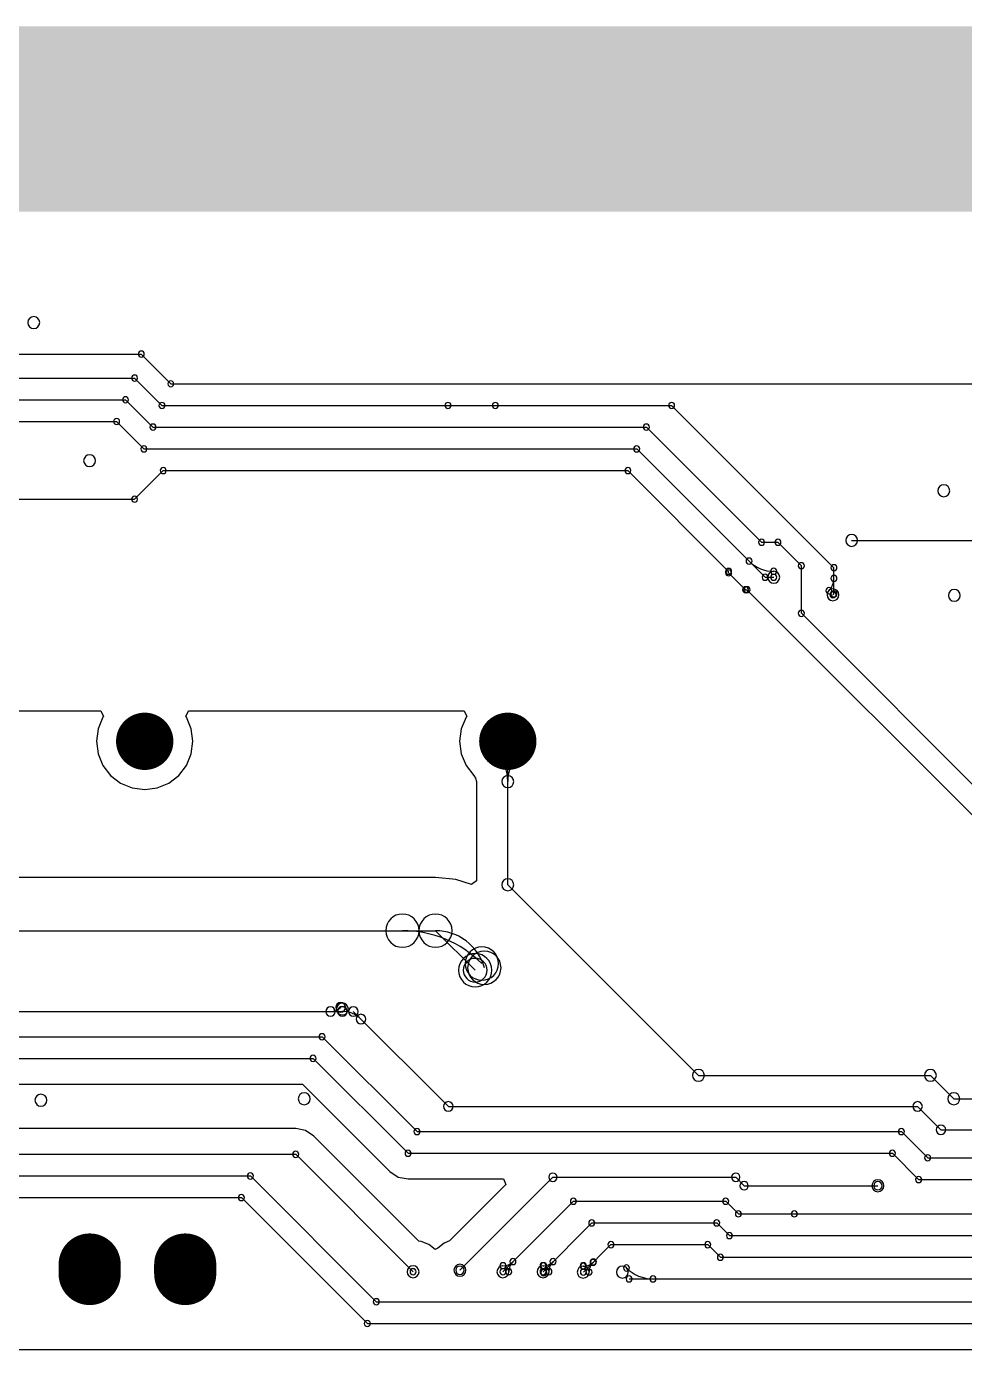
# Model space of a CAD drawing. Header units: inches. Extents: x 32166 to 66782, y 2386 to 7162.
# Drawn here: x 33559.1 to 33647.5, y 3490.6 to 3615.2 of the extents above; entities that cross this region are included whole.
import ezdxf

# ---------------------------------------------------------------- set-up
doc = ezdxf.new("R2010")
doc.units = ezdxf.units.IN
doc.header["$LTSCALE"] = 0.64311
doc.header["$MEASUREMENT"] = 0
for name, color, linetype in [('KEEPOUTLAYER', 6, 'CONTINUOUS'), ('MIDLAYER1', 16, 'CONTINUOUS'), ('MULTILAYER', 9, 'CONTINUOUS')]:
    doc.layers.add(name, color=color, linetype=linetype)

msp = doc.modelspace()

# ---------------------------------------------------------------- linework, layer by layer
at = {"layer": 'KEEPOUTLAYER'}
msp.add_line((32666.61, 3490.6), (34174.11, 3490.6), dxfattribs=at)
at = {"layer": 'MIDLAYER1'}
for p, q in [((33545.06, 3584.38), (33569.94, 3584.38)), ((33569.94, 3584.38), (33572.73, 3581.58)), ((33538.8, 3582.12), (33569.31, 3582.12)), ((33569.31, 3582.12), (33571.89, 3579.54)), ((33572.73, 3581.58), (33680.64, 3581.58)), ((33532.28, 3580.08), (33568.46, 3580.08)), ((33568.46, 3580.08), (33571.04, 3577.5)), ((33571.89, 3579.54), (33598.83, 3579.54)), ((33598.83, 3579.54), (33603.29, 3579.54)), ((33598.83, 3579.54), (33619.9, 3579.54)), ((33619.9, 3579.54), (33635.19, 3564.25)), ((33547.04, 3578.03), (33567.62, 3578.03)), ((33567.62, 3578.03), (33570.19, 3575.45)), ((33571.04, 3577.5), (33617.52, 3577.5)), ((33617.52, 3577.5), (33628.37, 3566.65)), ((33570.19, 3575.45), (33616.62, 3575.45)), ((33616.62, 3575.45), (33628.71, 3563.36)), ((33569.31, 3570.71), (33572.01, 3573.41)), ((33572.01, 3573.41), (33615.78, 3573.41)), ((33615.78, 3573.41), (33625.27, 3563.91)), ((33514.99, 3570.71), (33569.31, 3570.71)), ((33628.37, 3566.65), (33629.91, 3566.65)), ((33629.91, 3566.65), (33632.12, 3564.44)), ((33636.86, 3566.83), (33660.53, 3566.83)), ((33625.27, 3563.77), (33625.27, 3563.91)), ((33625.27, 3563.77), (33626.86, 3562.18)), ((33632.12, 3559.96), (33632.12, 3564.44)), ((33635.19, 3561.79), (33635.19, 3564.25)), ((33628.71, 3563.36), (33629.52, 3563.36)), ((33626.86, 3562.18), (33627, 3562.18)), ((33627, 3562.18), (33654.64, 3534.54)), ((33635.1, 3561.7), (33635.19, 3561.79)), ((33632.12, 3559.96), (33655.49, 3536.58)), ((33550.88, 3550.76), (33566.15, 3550.76)), ((33566.34, 3550.17), (33565.89, 3549.08)), ((33566.15, 3550.76), (33566.4, 3550.25)), ((33566.4, 3550.25), (33566.34, 3550.17)), ((33574.14, 3550.25), (33574.4, 3550.76)), ((33574.2, 3550.17), (33574.14, 3550.25)), ((33574.66, 3549.08), (33574.2, 3550.17)), ((33574.4, 3550.76), (33600.35, 3550.76)), ((33600.54, 3550.17), (33600.09, 3549.08)), ((33600.35, 3550.76), (33600.6, 3550.25)), ((33600.6, 3550.25), (33600.54, 3550.17)), ((33565.89, 3549.08), (33565.73, 3547.9)), ((33574.81, 3547.9), (33574.66, 3549.08)), ((33600.09, 3549.08), (33599.93, 3547.9)), ((33565.73, 3547.9), (33565.89, 3546.73)), ((33574.66, 3546.73), (33574.81, 3547.9)), ((33599.93, 3547.9), (33600.09, 3546.73)), ((33604.47, 3547.9), (33605.34, 3547.9)), ((33604.47, 3534.38), (33604.47, 3547.9)), ((33565.89, 3546.73), (33566.34, 3545.63)), ((33574.2, 3545.63), (33574.66, 3546.73)), ((33600.09, 3546.73), (33600.54, 3545.63)), ((33566.34, 3545.63), (33567.06, 3544.69)), ((33573.48, 3544.69), (33574.2, 3545.63)), ((33600.54, 3545.63), (33601.26, 3544.69)), ((33567.06, 3544.69), (33568, 3543.97)), ((33568, 3543.97), (33569.1, 3543.52)), ((33571.45, 3543.52), (33572.54, 3543.97)), ((33572.54, 3543.97), (33573.48, 3544.69)), ((33601.26, 3544.69), (33601.26, 3544.69)), ((33601.26, 3544.69), (33601.44, 3544.42)), ((33601.44, 3544.42), (33601.51, 3544.1)), ((33601.51, 3544.1), (33601.52, 3544.1)), ((33601.52, 3544.1), (33601.52, 3534.76)), ((33569.1, 3543.52), (33570.27, 3543.36)), ((33570.27, 3543.36), (33571.45, 3543.52)), ((33594.55, 3535.06), (33522.65, 3535.06)), ((33594.62, 3535.06), (33594.55, 3535.06)), ((33594.55, 3535.06), (33594.55, 3535.06)), ((33597.66, 3535.06), (33594.62, 3535.06)), ((33597.67, 3535.06), (33597.66, 3535.06)), ((33597.66, 3535.06), (33597.66, 3535.06)), ((33599.57, 3534.87), (33597.67, 3535.06)), ((33597.67, 3535.06), (33597.67, 3535.06)), ((33601.06, 3534.42), (33599.57, 3534.87)), ((33601.52, 3534.76), (33601.06, 3534.42)), ((33604.47, 3534.38), (33622.43, 3516.43)), ((33520.58, 3530.06), (33597.66, 3530.06)), ((33597.66, 3530.06), (33601.4, 3526.33)), ((33533.4, 3522.44), (33588.89, 3522.44)), ((33589.92, 3522.44), (33598.87, 3513.5)), ((33528.63, 3520.07), (33586.98, 3520.07)), ((33586.98, 3520.07), (33595.92, 3511.13)), ((33531.45, 3518.03), (33586.13, 3518.03)), ((33586.13, 3518.03), (33595.08, 3509.09)), ((33622.43, 3516.43), (33644.28, 3516.43)), ((33644.28, 3516.43), (33646.48, 3514.22)), ((33534.04, 3515.61), (33585.13, 3515.61)), ((33585.13, 3515.61), (33593.37, 3507.38)), ((33646.48, 3514.22), (33699.41, 3514.22)), ((33598.87, 3513.5), (33643.07, 3513.5)), ((33643.07, 3513.5), (33645.27, 3511.3)), ((33584.49, 3511.41), (33532.57, 3511.41)), ((33585.41, 3511.23), (33584.49, 3511.41)), ((33586.2, 3510.7), (33585.41, 3511.23)), ((33596.09, 3500.81), (33586.2, 3510.7)), ((33595.92, 3511.13), (33641.55, 3511.13)), ((33641.55, 3511.13), (33644.02, 3508.66)), ((33645.27, 3511.3), (33762.38, 3511.3)), ((33532.57, 3508.99), (33584.49, 3508.99)), ((33584.49, 3508.99), (33595.55, 3497.93)), ((33595.08, 3509.09), (33640.7, 3509.09)), ((33640.7, 3509.09), (33643.17, 3506.61)), ((33644.02, 3508.66), (33727.03, 3508.66)), ((33533.41, 3506.95), (33580.23, 3506.95)), ((33580.23, 3506.95), (33592.08, 3495.1)), ((33593.37, 3507.38), (33594.15, 3506.85)), ((33594.15, 3506.85), (33595.08, 3506.67)), ((33595.08, 3506.67), (33604.08, 3506.67)), ((33599.96, 3498.07), (33608.72, 3506.83)), ((33604.08, 3506.67), (33604.3, 3506.14)), ((33608.72, 3506.83), (33625.94, 3506.83)), ((33625.94, 3506.83), (33626.73, 3506.03)), ((33643.17, 3506.61), (33726.19, 3506.61)), ((33604.3, 3506.14), (33598.99, 3500.83)), ((33626.73, 3506.03), (33639.33, 3506.03)), ((33534.26, 3504.91), (33579.38, 3504.91)), ((33579.38, 3504.91), (33591.24, 3493.05)), ((33604.01, 3497.93), (33610.65, 3504.57)), ((33610.65, 3504.57), (33625, 3504.57)), ((33625, 3504.57), (33626.19, 3503.38)), ((33626.19, 3503.38), (33631.46, 3503.38)), ((33631.46, 3503.38), (33669.44, 3503.38)), ((33607.79, 3497.93), (33612.38, 3502.53)), ((33612.38, 3502.53), (33624.15, 3502.53)), ((33624.15, 3502.53), (33625.35, 3501.33)), ((33596.31, 3500.78), (33596.09, 3500.81)), ((33597.02, 3500.49), (33596.31, 3500.78)), ((33597.63, 3500.02), (33597.02, 3500.49)), ((33598.48, 3500.62), (33597.87, 3500.15)), ((33598.99, 3500.83), (33598.48, 3500.62)), ((33611.59, 3497.89), (33614.18, 3500.48)), ((33614.18, 3500.48), (33623.31, 3500.48)), ((33623.31, 3500.48), (33624.5, 3499.29)), ((33625.35, 3501.33), (33675.56, 3501.33)), ((33597.87, 3500.15), (33597.63, 3500.02)), ((33597.87, 3500.15), (33597.87, 3500.15)), ((33597.87, 3500.15), (33597.87, 3500.15)), ((33624.5, 3499.29), (33680.56, 3499.29)), ((33604.01, 3498.49), (33604.01, 3498.49)), ((33607.79, 3498.49), (33607.85, 3498.49)), ((33607.85, 3497.84), (33607.86, 3497.86)), ((33611.57, 3498.49), (33611.59, 3498.49)), ((33615.9, 3497.25), (33686.05, 3497.25)), ((33592.08, 3495.1), (33716.16, 3495.1)), ((33591.24, 3493.05), (33718.51, 3493.05))]:
    msp.add_line(p, q, dxfattribs=at)
for points, const_width in [([(33571.62, 3547.9, 1), (33568.92, 3547.9, 1)], 2.7), ([(33605.82, 3547.9, 1), (33603.12, 3547.9, 1)], 2.7), ([(33566.55, 3498.61, 1), (33563.62, 3498.61, 1)], 2.92), ([(33575.55, 3498.61, 1), (33572.62, 3498.61, 1)], 2.92), ([(33566.55, 3497.71, 1), (33563.62, 3497.71, 1)], 2.92), ([(33575.55, 3497.71, 1), (33572.62, 3497.71, 1)], 2.92)]:
    msp.add_lwpolyline(points, format="xyb", close=True, dxfattribs=dict(at, const_width=const_width))
at = {"layer": 'MIDLAYER1', "const_width": 5.85}
for points in [[(33565.08, 3498.61), (33565.08, 3497.71)], [(33574.08, 3498.61), (33574.08, 3497.71)]]:
    msp.add_lwpolyline(points, dxfattribs=at)
at = {"layer": 'MIDLAYER1'}
for centre, radius, start, end in [((33559.82, 3587.35), 0.562, 0, 180), ((33559.82, 3587.35), 0.562, 180, 0), ((33569.94, 3584.38), 0.286, 0, 180), ((33569.94, 3584.38), 0.286, 0, 180), ((33569.94, 3584.38), 0.286, 180, 0), ((33569.94, 3584.38), 0.286, 180, 0), ((33569.31, 3582.12), 0.286, 0, 180), ((33569.31, 3582.12), 0.286, 0, 180), ((33569.31, 3582.12), 0.286, 180, 0), ((33569.31, 3582.12), 0.286, 180, 0), ((33572.73, 3581.58), 0.286, 0, 180), ((33572.73, 3581.58), 0.286, 0, 180), ((33572.73, 3581.58), 0.286, 180, 0), ((33572.73, 3581.58), 0.286, 180, 0), ((33568.46, 3580.08), 0.286, 0, 180), ((33568.46, 3580.08), 0.286, 0, 180), ((33568.46, 3580.08), 0.286, 180, 0), ((33568.46, 3580.08), 0.286, 180, 0), ((33571.89, 3579.54), 0.286, 0, 180), ((33571.89, 3579.54), 0.286, 0, 180), ((33571.89, 3579.54), 0.286, 180, 0), ((33571.89, 3579.54), 0.286, 180, 0), ((33598.83, 3579.54), 0.286, 0, 180), ((33598.83, 3579.54), 0.286, 0, 180), ((33598.83, 3579.54), 0.286, 0, 180), ((33598.83, 3579.54), 0.286, 180, 0), ((33598.83, 3579.54), 0.286, 180, 0), ((33598.83, 3579.54), 0.286, 180, 0), ((33603.29, 3579.54), 0.286, 0, 180), ((33603.29, 3579.54), 0.286, 180, 0), ((33619.9, 3579.54), 0.286, 0, 180), ((33619.9, 3579.54), 0.286, 0, 180), ((33619.9, 3579.54), 0.286, 180, 0), ((33619.9, 3579.54), 0.286, 180, 0), ((33567.62, 3578.03), 0.286, 0, 180), ((33567.62, 3578.03), 0.286, 0, 180), ((33567.62, 3578.03), 0.286, 180, 0), ((33567.62, 3578.03), 0.286, 180, 0), ((33571.04, 3577.5), 0.286, 0, 180), ((33571.04, 3577.5), 0.286, 0, 180), ((33571.04, 3577.5), 0.286, 180, 0), ((33571.04, 3577.5), 0.286, 180, 0), ((33617.52, 3577.5), 0.286, 0, 180), ((33617.52, 3577.5), 0.286, 0, 180), ((33617.52, 3577.5), 0.286, 180, 0), ((33617.52, 3577.5), 0.286, 180, 0), ((33570.19, 3575.45), 0.286, 0, 180), ((33570.19, 3575.45), 0.286, 0, 180), ((33570.19, 3575.45), 0.286, 180, 0), ((33570.19, 3575.45), 0.286, 180, 0), ((33616.62, 3575.45), 0.286, 0, 180), ((33616.62, 3575.45), 0.286, 0, 180), ((33616.62, 3575.45), 0.286, 180, 0), ((33616.62, 3575.45), 0.286, 180, 0), ((33565.08, 3574.34), 0.562, 0, 180), ((33565.08, 3574.34), 0.562, 180, 0), ((33572.01, 3573.41), 0.286, 0, 180), ((33572.01, 3573.41), 0.286, 0, 180), ((33572.01, 3573.41), 0.286, 180, 0), ((33572.01, 3573.41), 0.286, 180, 0), ((33615.78, 3573.41), 0.286, 0, 180), ((33615.78, 3573.41), 0.286, 0, 180), ((33615.78, 3573.41), 0.286, 180, 0), ((33615.78, 3573.41), 0.286, 180, 0), ((33645.54, 3571.51), 0.562, 0, 180), ((33645.54, 3571.51), 0.562, 180, 0), ((33569.31, 3570.71), 0.286, 0, 180), ((33569.31, 3570.71), 0.286, 0, 180), ((33569.31, 3570.71), 0.286, 180, 0), ((33569.31, 3570.71), 0.286, 180, 0), ((33628.37, 3566.65), 0.286, 0, 180), ((33628.37, 3566.65), 0.286, 0, 180), ((33628.37, 3566.65), 0.286, 180, 0), ((33628.37, 3566.65), 0.286, 180, 0), ((33629.91, 3566.65), 0.286, 0, 180), ((33629.91, 3566.65), 0.286, 0, 180), ((33629.91, 3566.65), 0.286, 180, 0), ((33629.91, 3566.65), 0.286, 180, 0), ((33636.86, 3566.83), 0.562, 0, 180), ((33636.86, 3566.83), 0.562, 0, 180), ((33636.86, 3566.83), 0.562, 180, 0), ((33636.86, 3566.83), 0.562, 180, 0), ((33627.2, 3564.88), 0.286, 0, 180), ((33627.2, 3564.88), 0.286, 0, 180), ((33625.27, 3563.91), 0.286, 0, 180), ((33625.27, 3563.91), 0.286, 0, 180), ((33625.27, 3563.77), 0.286, 0, 180), ((33625.27, 3563.77), 0.286, 0, 180), ((33625.27, 3563.91), 0.286, 180, 0), ((33625.27, 3563.91), 0.286, 180, 0), ((33625.27, 3563.77), 0.286, 180, 0), ((33625.27, 3563.77), 0.286, 180, 0), ((33627.2, 3564.88), 0.286, 180, 0), ((33627.2, 3564.88), 0.286, 180, 0), ((33629.52, 3567.2), 3.29, 225, 270), ((33629.52, 3567.2), 3.29, 225, 270), ((33629.52, 3563.36), 0.562, 0, 180), ((33629.52, 3563.92), 0.286, 0, 180), ((33629.52, 3563.92), 0.286, 0, 180), ((33629.52, 3563.92), 0.286, 180, 0), ((33629.52, 3563.92), 0.286, 180, 0), ((33632.12, 3564.44), 0.286, 0, 180), ((33632.12, 3564.44), 0.286, 0, 180), ((33632.12, 3564.44), 0.286, 180, 0), ((33632.12, 3564.44), 0.286, 180, 0), ((33635.19, 3564.25), 0.286, 0, 180), ((33635.19, 3564.25), 0.286, 0, 180), ((33635.19, 3564.25), 0.286, 180, 0), ((33635.19, 3564.25), 0.286, 180, 0), ((33628.71, 3563.36), 0.286, 0, 180), ((33628.71, 3563.36), 0.286, 0, 180), ((33628.71, 3563.36), 0.286, 180, 0), ((33628.71, 3563.36), 0.286, 180, 0), ((33629.52, 3563.36), 0.562, 180, 0), ((33629.52, 3563.36), 0.286, 0, 180), ((33629.52, 3563.36), 0.286, 180, 0), ((33633.55, 3563.25), 1.64, 314.9998, 359.9998), ((33633.55, 3563.25), 1.64, 314.9998, 359.9998), ((33635.19, 3563.25), 0.286, 0, 180), ((33635.19, 3563.25), 0.286, 0, 180), ((33635.19, 3563.25), 0.286, 180, 0), ((33635.19, 3563.25), 0.286, 180, 0), ((33626.86, 3562.18), 0.286, 0, 180), ((33626.86, 3562.18), 0.286, 0, 180), ((33626.86, 3562.18), 0.286, 180, 0), ((33626.86, 3562.18), 0.286, 180, 0), ((33627, 3562.18), 0.286, 0, 180), ((33627, 3562.18), 0.286, 0, 180), ((33627, 3562.18), 0.286, 180, 0), ((33627, 3562.18), 0.286, 180, 0), ((33634.71, 3562.09), 0.286, 0, 180), ((33634.71, 3562.09), 0.286, 0, 180), ((33634.71, 3562.09), 0.286, 180, 0), ((33634.71, 3562.09), 0.286, 180, 0), ((33635.1, 3561.7), 0.562, 0, 180), ((33635.1, 3561.7), 0.562, 180, 0), ((33635.1, 3561.7), 0.286, 0, 180), ((33635.1, 3561.7), 0.286, 180, 0), ((33635.19, 3561.79), 0.286, 0, 180), ((33635.19, 3561.79), 0.286, 0, 180), ((33635.19, 3561.79), 0.286, 180, 0), ((33635.19, 3561.79), 0.286, 180, 0), ((33646.53, 3561.65), 0.562, 0, 180), ((33646.53, 3561.65), 0.562, 180, 0), ((33632.12, 3559.96), 0.286, 0, 180), ((33632.12, 3559.96), 0.286, 0, 180), ((33632.12, 3559.96), 0.286, 180, 0), ((33632.12, 3559.96), 0.286, 180, 0), ((33604.47, 3547.9), 0.562, 0, 180), ((33604.47, 3547.9), 0.562, 0, 180), ((33604.47, 3547.9), 0.562, 180, 0), ((33604.47, 3547.9), 0.562, 180, 0), ((33605.34, 3547.9), 0.562, 0, 180), ((33605.34, 3547.9), 0.562, 180, 0), ((33603.36, 3546.79), 0.562, 0, 180), ((33603.36, 3546.79), 0.562, 0, 180), ((33603.36, 3546.79), 0.562, 0, 180), ((33603.36, 3546.79), 0.562, 180, 0), ((33603.36, 3546.79), 0.562, 180, 0), ((33603.36, 3546.79), 0.562, 180, 0), ((33600.67, 3544.1), 3.8, 0, 45), ((33600.67, 3544.1), 3.8, 0, 45), ((33600.67, 3544.1), 3.8, 0, 45), ((33608.27, 3544.1), 3.8, 135, 180), ((33608.27, 3544.1), 3.8, 135, 180), ((33608.27, 3544.1), 3.8, 135, 180), ((33605.59, 3546.79), 0.562, 0, 180), ((33605.59, 3546.79), 0.562, 0, 180), ((33605.59, 3546.79), 0.562, 0, 180), ((33605.59, 3546.79), 0.562, 180, 0), ((33605.59, 3546.79), 0.562, 180, 0), ((33605.59, 3546.79), 0.562, 180, 0), ((33604.47, 3544.1), 0.562, 0, 180), ((33604.47, 3544.1), 0.562, 0, 180), ((33604.47, 3544.1), 0.562, 0, 180), ((33604.47, 3544.1), 0.562, 0, 180), ((33604.47, 3544.1), 0.562, 0, 180), ((33604.47, 3544.1), 0.562, 0, 180), ((33604.47, 3544.1), 0.562, 180, 0), ((33604.47, 3544.1), 0.562, 180, 0), ((33604.47, 3544.1), 0.562, 180, 0), ((33604.47, 3544.1), 0.562, 180, 0), ((33604.47, 3544.1), 0.562, 180, 0), ((33604.47, 3544.1), 0.562, 180, 0), ((33604.47, 3534.38), 0.562, 0, 180), ((33604.47, 3534.38), 0.562, 0, 180), ((33604.47, 3534.38), 0.562, 180, 0), ((33604.47, 3534.38), 0.562, 180, 0), ((33594.55, 3530.06), 1.57, 0, 180), ((33594.55, 3530.06), 1.57, 0, 180), ((33594.55, 3530.06), 1.57, 0, 180), ((33597.66, 3530.06), 1.57, 0, 180), ((33597.66, 3530.06), 1.57, 0, 180), ((33597.66, 3530.06), 1.57, 0, 180), ((33597.66, 3530.06), 1.57, 0, 180), ((33597.66, 3530.06), 1.57, 0, 180), ((33594.55, 3530.06), 1.57, 180, 0), ((33594.55, 3530.06), 1.57, 180, 0), ((33594.55, 3530.06), 1.57, 180, 0), ((33594.55, 3519.48), 10.58, 45, 90), ((33594.55, 3519.48), 10.58, 45, 90), ((33594.55, 3519.48), 10.58, 45, 90), ((33597.66, 3530.06), 1.57, 180, 0), ((33597.66, 3530.06), 1.57, 180, 0), ((33597.66, 3530.06), 1.57, 180, 0), ((33597.66, 3530.06), 1.57, 180, 0), ((33597.66, 3530.06), 1.57, 180, 0), ((33597.66, 3525.28), 4.78, 15.599, 90), ((33597.66, 3525.28), 4.78, 15.599, 90), ((33597.66, 3525.28), 4.78, 15.599, 90), ((33601.4, 3526.33), 1.57, 0, 180), ((33602.03, 3526.96), 1.57, 0, 180), ((33602.03, 3526.96), 1.57, 0, 180), ((33602.03, 3526.96), 1.57, 0, 180), ((33602.26, 3526.57), 1.57, 0, 180), ((33602.26, 3526.57), 1.57, 0, 180), ((33602.26, 3526.57), 1.57, 0, 180), ((33601.4, 3526.33), 1.12, 0, 180), ((33602.03, 3526.96), 1.57, 180, 0), ((33602.03, 3526.96), 1.57, 180, 0), ((33602.03, 3526.96), 1.57, 180, 0), ((33602.26, 3526.57), 1.57, 180, 0), ((33602.26, 3526.57), 1.57, 180, 0), ((33602.26, 3526.57), 1.57, 180, 0), ((33601.4, 3526.33), 1.57, 180, 0), ((33601.4, 3526.33), 1.12, 180, 0), ((33587.77, 3522.44), 0.45, 0, 180), ((33587.77, 3522.44), 0.45, 0, 180), ((33587.77, 3522.44), 0.45, 0, 180), ((33587.77, 3523.8), 1.36, 269.9998, 314.9998), ((33587.77, 3523.8), 1.36, 269.9998, 314.9998), ((33587.77, 3523.8), 1.36, 269.9998, 314.9998), ((33588.73, 3522.84), 0.45, 0, 180), ((33588.73, 3522.84), 0.45, 0, 180), ((33588.73, 3522.84), 0.45, 0, 180), ((33588.73, 3522.84), 0.45, 180, 0), ((33588.73, 3522.84), 0.45, 180, 0), ((33588.73, 3522.84), 0.45, 180, 0), ((33588.89, 3522.68), 0.562, 0, 180), ((33588.89, 3522.68), 0.562, 180, 0), ((33588.89, 3522.46), 0.45, 0, 180), ((33588.89, 3522.46), 0.45, 0, 180), ((33588.89, 3522.46), 0.45, 0, 180), ((33588.89, 3522.44), 0.45, 0, 180), ((33589.92, 3522.44), 0.45, 0, 180), ((33587.77, 3522.44), 0.45, 180, 0), ((33587.77, 3522.44), 0.45, 180, 0), ((33587.77, 3522.44), 0.45, 180, 0), ((33588.89, 3522.46), 0.45, 180, 0), ((33588.89, 3522.46), 0.45, 180, 0), ((33588.89, 3522.46), 0.45, 180, 0), ((33588.89, 3522.44), 0.45, 180, 0), ((33588.89, 3519.98), 2.47, 45, 90), ((33588.89, 3519.98), 2.47, 45, 90), ((33588.89, 3519.98), 2.47, 45, 90), ((33589.92, 3522.44), 0.45, 180, 0), ((33590.64, 3521.73), 0.45, 0, 180), ((33590.64, 3521.73), 0.45, 0, 180), ((33590.64, 3521.73), 0.45, 0, 180), ((33590.64, 3521.73), 0.45, 180, 0), ((33590.64, 3521.73), 0.45, 180, 0), ((33590.64, 3521.73), 0.45, 180, 0), ((33586.98, 3520.07), 0.286, 0, 180), ((33586.98, 3520.07), 0.286, 0, 180), ((33586.98, 3520.07), 0.286, 180, 0), ((33586.98, 3520.07), 0.286, 180, 0), ((33586.13, 3518.03), 0.286, 0, 180), ((33586.13, 3518.03), 0.286, 0, 180), ((33586.13, 3518.03), 0.286, 180, 0), ((33586.13, 3518.03), 0.286, 180, 0), ((33622.43, 3516.43), 0.562, 0, 180), ((33622.43, 3516.43), 0.562, 0, 180), ((33622.43, 3516.43), 0.562, 180, 0), ((33622.43, 3516.43), 0.562, 180, 0), ((33644.28, 3516.43), 0.562, 0, 180), ((33644.28, 3516.43), 0.562, 0, 180), ((33644.28, 3516.43), 0.562, 180, 0), ((33644.28, 3516.43), 0.562, 180, 0), ((33560.49, 3514.09), 0.562, 0, 180), ((33560.49, 3514.09), 0.562, 180, 0), ((33585.29, 3514.22), 0.562, 0, 180), ((33585.29, 3514.22), 0.562, 180, 0), ((33598.87, 3513.5), 0.45, 0, 180), ((33598.87, 3513.5), 0.45, 0, 180), ((33643.07, 3513.5), 0.45, 0, 180), ((33643.07, 3513.5), 0.45, 0, 180), ((33646.48, 3514.22), 0.562, 0, 180), ((33646.48, 3514.22), 0.562, 0, 180), ((33646.48, 3514.22), 0.562, 180, 0), ((33646.48, 3514.22), 0.562, 180, 0), ((33598.87, 3513.5), 0.45, 180, 0), ((33598.87, 3513.5), 0.45, 180, 0), ((33643.07, 3513.5), 0.45, 180, 0), ((33643.07, 3513.5), 0.45, 180, 0), ((33595.92, 3511.13), 0.286, 0, 180), ((33595.92, 3511.13), 0.286, 0, 180), ((33641.55, 3511.13), 0.286, 0, 180), ((33641.55, 3511.13), 0.286, 0, 180), ((33645.27, 3511.3), 0.45, 0, 180), ((33645.27, 3511.3), 0.45, 0, 180), ((33595.92, 3511.13), 0.286, 180, 0), ((33595.92, 3511.13), 0.286, 180, 0), ((33641.55, 3511.13), 0.286, 180, 0), ((33641.55, 3511.13), 0.286, 180, 0), ((33645.27, 3511.3), 0.45, 180, 0), ((33645.27, 3511.3), 0.45, 180, 0), ((33584.49, 3508.99), 0.286, 0, 180), ((33584.49, 3508.99), 0.286, 0, 180), ((33584.49, 3508.99), 0.286, 180, 0), ((33584.49, 3508.99), 0.286, 180, 0), ((33595.08, 3509.09), 0.286, 0, 180), ((33595.08, 3509.09), 0.286, 0, 180), ((33595.08, 3509.09), 0.286, 180, 0), ((33595.08, 3509.09), 0.286, 180, 0), ((33640.7, 3509.09), 0.286, 0, 180), ((33640.7, 3509.09), 0.286, 0, 180), ((33640.7, 3509.09), 0.286, 180, 0), ((33640.7, 3509.09), 0.286, 180, 0), ((33644.02, 3508.66), 0.286, 0, 180), ((33644.02, 3508.66), 0.286, 0, 180), ((33644.02, 3508.66), 0.286, 180, 0), ((33644.02, 3508.66), 0.286, 180, 0), ((33580.23, 3506.95), 0.286, 0, 180), ((33580.23, 3506.95), 0.286, 0, 180), ((33580.23, 3506.95), 0.286, 180, 0), ((33580.23, 3506.95), 0.286, 180, 0), ((33608.72, 3506.83), 0.394, 0, 180), ((33608.72, 3506.83), 0.394, 0, 180), ((33608.72, 3506.83), 0.394, 180, 0), ((33608.72, 3506.83), 0.394, 180, 0), ((33625.94, 3506.83), 0.394, 0, 180), ((33625.94, 3506.83), 0.394, 0, 180), ((33625.94, 3506.83), 0.394, 180, 0), ((33625.94, 3506.83), 0.394, 180, 0), ((33626.73, 3506.03), 0.394, 0, 180), ((33626.73, 3506.03), 0.394, 0, 180), ((33639.33, 3506.03), 0.562, 0, 180), ((33639.33, 3506.03), 0.394, 0, 180), ((33643.17, 3506.61), 0.286, 0, 180), ((33643.17, 3506.61), 0.286, 0, 180), ((33643.17, 3506.61), 0.286, 180, 0), ((33643.17, 3506.61), 0.286, 180, 0), ((33579.38, 3504.91), 0.286, 0, 180), ((33579.38, 3504.91), 0.286, 0, 180), ((33626.73, 3506.03), 0.394, 180, 0), ((33626.73, 3506.03), 0.394, 180, 0), ((33639.33, 3506.03), 0.562, 180, 0), ((33639.33, 3506.03), 0.394, 180, 0), ((33579.38, 3504.91), 0.286, 180, 0), ((33579.38, 3504.91), 0.286, 180, 0), ((33610.65, 3504.57), 0.286, 0, 180), ((33610.65, 3504.57), 0.286, 0, 180), ((33610.65, 3504.57), 0.286, 180, 0), ((33610.65, 3504.57), 0.286, 180, 0), ((33625, 3504.57), 0.286, 0, 180), ((33625, 3504.57), 0.286, 0, 180), ((33625, 3504.57), 0.286, 180, 0), ((33625, 3504.57), 0.286, 180, 0), ((33612.38, 3502.53), 0.286, 0, 180), ((33612.38, 3502.53), 0.286, 0, 180), ((33624.15, 3502.53), 0.286, 0, 180), ((33624.15, 3502.53), 0.286, 0, 180), ((33626.19, 3503.38), 0.286, 0, 180), ((33626.19, 3503.38), 0.286, 0, 180), ((33626.19, 3503.38), 0.286, 180, 0), ((33626.19, 3503.38), 0.286, 180, 0), ((33631.46, 3503.38), 0.286, 0, 180), ((33631.46, 3503.38), 0.286, 0, 180), ((33631.46, 3503.38), 0.286, 180, 0), ((33631.46, 3503.38), 0.286, 180, 0), ((33612.38, 3502.53), 0.286, 180, 0), ((33612.38, 3502.53), 0.286, 180, 0), ((33624.15, 3502.53), 0.286, 180, 0), ((33624.15, 3502.53), 0.286, 180, 0), ((33625.35, 3501.33), 0.286, 0, 180), ((33625.35, 3501.33), 0.286, 0, 180), ((33614.18, 3500.48), 0.286, 0, 180), ((33614.18, 3500.48), 0.286, 0, 180), ((33614.18, 3500.48), 0.286, 180, 0), ((33614.18, 3500.48), 0.286, 180, 0), ((33623.31, 3500.48), 0.286, 0, 180), ((33623.31, 3500.48), 0.286, 0, 180), ((33623.31, 3500.48), 0.286, 180, 0), ((33623.31, 3500.48), 0.286, 180, 0), ((33625.35, 3501.33), 0.286, 180, 0), ((33625.35, 3501.33), 0.286, 180, 0), ((33604.95, 3498.88), 0.286, 0, 180), ((33604.95, 3498.88), 0.286, 0, 180), ((33604.95, 3498.88), 0.286, 0, 180), ((33604.95, 3498.88), 0.286, 0, 180), ((33604.95, 3498.88), 0.286, 0, 180), ((33604.95, 3498.88), 0.286, 0, 180), ((33608.73, 3498.88), 0.286, 0, 180), ((33608.73, 3498.88), 0.286, 0, 180), ((33608.73, 3498.88), 0.286, 0, 180), ((33608.73, 3498.88), 0.286, 0, 180), ((33608.73, 3498.88), 0.286, 0, 180), ((33608.73, 3498.88), 0.286, 0, 180), ((33612.5, 3498.8), 0.286, 0, 180), ((33612.5, 3498.8), 0.286, 0, 180), ((33612.5, 3498.8), 0.286, 0, 180), ((33612.54, 3498.85), 0.286, 0, 180), ((33612.54, 3498.85), 0.286, 0, 180), ((33612.54, 3498.85), 0.286, 0, 180), ((33624.5, 3499.29), 0.286, 0, 180), ((33624.5, 3499.29), 0.286, 0, 180), ((33624.5, 3499.29), 0.286, 180, 0), ((33624.5, 3499.29), 0.286, 180, 0), ((33595.55, 3497.93), 0.562, 0, 180), ((33595.55, 3497.93), 0.562, 180, 0), ((33595.55, 3497.93), 0.286, 0, 180), ((33595.55, 3497.93), 0.286, 180, 0), ((33599.96, 3498.07), 0.562, 0, 180), ((33599.96, 3498.07), 0.562, 180, 0), ((33599.96, 3498.07), 0.394, 0, 180), ((33599.96, 3498.07), 0.394, 180, 0), ((33604.01, 3497.93), 0.562, 0, 180), ((33604.01, 3497.93), 0.562, 180, 0), ((33604.01, 3498.49), 0.286, 0, 180), ((33604.01, 3498.49), 0.286, 0, 180), ((33604.01, 3498.49), 0.286, 0, 180), ((33604.01, 3498.49), 0.286, 0, 180), ((33604.01, 3498.49), 0.286, 0, 180), ((33604.01, 3498.49), 0.286, 180, 0), ((33604.01, 3498.49), 0.286, 180, 0), ((33604.01, 3498.49), 0.286, 180, 0), ((33604.01, 3498.49), 0.286, 180, 0), ((33604.01, 3498.49), 0.286, 180, 0), ((33604.01, 3497.93), 0.286, 0, 180), ((33604.01, 3497.93), 0.286, 180, 0), ((33604.01, 3499.82), 1.34, 270.0004, 315.0004), ((33604.01, 3499.82), 1.34, 270.0004, 315.0004), ((33604.01, 3499.82), 1.34, 270.0004, 315.0004), ((33604.56, 3497.93), 0.286, 0, 180), ((33604.56, 3497.93), 0.286, 0, 180), ((33604.56, 3497.93), 0.286, 0, 180), ((33604.56, 3497.93), 0.286, 180, 0), ((33604.56, 3497.93), 0.286, 180, 0), ((33604.56, 3497.93), 0.286, 180, 0), ((33605.89, 3497.93), 1.33, 134.9999, 179.9999), ((33605.89, 3497.93), 1.33, 134.9999, 179.9999), ((33605.89, 3497.93), 1.33, 134.9999, 179.9999), ((33604.95, 3498.88), 0.286, 180, 0), ((33604.95, 3498.88), 0.286, 180, 0), ((33604.95, 3498.88), 0.286, 180, 0), ((33604.95, 3498.88), 0.286, 180, 0), ((33604.95, 3498.88), 0.286, 180, 0), ((33604.95, 3498.88), 0.286, 180, 0), ((33607.79, 3497.93), 0.562, 0, 180), ((33607.79, 3497.93), 0.562, 180, 0), ((33607.79, 3498.49), 0.286, 0, 180), ((33607.79, 3498.49), 0.286, 0, 180), ((33607.79, 3498.49), 0.286, 0, 180), ((33607.79, 3498.49), 0.286, 0, 180), ((33607.79, 3498.49), 0.286, 180, 0), ((33607.79, 3498.49), 0.286, 180, 0), ((33607.79, 3498.49), 0.286, 180, 0), ((33607.79, 3498.49), 0.286, 180, 0), ((33607.79, 3497.93), 0.286, 0, 180), ((33607.79, 3497.93), 0.286, 180, 0), ((33607.85, 3498.49), 0.286, 0, 180), ((33607.85, 3498.49), 0.286, 180, 0), ((33607.85, 3497.84), 0.286, 0, 180), ((33607.85, 3497.84), 0.286, 180, 0), ((33607.86, 3497.86), 0.286, 0, 180), ((33607.86, 3497.86), 0.286, 180, 0), ((33607.79, 3499.82), 1.34, 270.0004, 315.0004), ((33607.79, 3499.82), 1.34, 270.0004, 315.0004), ((33607.79, 3499.82), 1.34, 270.0004, 315.0004), ((33608.34, 3497.93), 0.286, 0, 180), ((33608.34, 3497.93), 0.286, 0, 180), ((33608.34, 3497.93), 0.286, 0, 180), ((33608.34, 3497.93), 0.286, 180, 0), ((33608.34, 3497.93), 0.286, 180, 0), ((33608.34, 3497.93), 0.286, 180, 0), ((33609.68, 3497.93), 1.34, 134.9996, 179.9996), ((33609.68, 3497.93), 1.34, 134.9996, 179.9996), ((33609.68, 3497.93), 1.34, 134.9996, 179.9996), ((33608.73, 3498.88), 0.286, 180, 0), ((33608.73, 3498.88), 0.286, 180, 0), ((33608.73, 3498.88), 0.286, 180, 0), ((33608.73, 3498.88), 0.286, 180, 0), ((33608.73, 3498.88), 0.286, 180, 0), ((33608.73, 3498.88), 0.286, 180, 0), ((33611.57, 3497.89), 0.562, 0, 180), ((33611.57, 3497.89), 0.562, 180, 0), ((33611.57, 3498.49), 0.286, 0, 180), ((33611.57, 3498.44), 0.286, 0, 180), ((33611.57, 3498.44), 0.286, 0, 180), ((33611.57, 3498.44), 0.286, 0, 180), ((33611.57, 3498.49), 0.286, 180, 0), ((33611.57, 3498.44), 0.286, 180, 0), ((33611.57, 3498.44), 0.286, 180, 0), ((33611.57, 3498.44), 0.286, 180, 0), ((33611.59, 3498.49), 0.286, 0, 180), ((33611.59, 3498.49), 0.286, 180, 0), ((33611.59, 3497.89), 0.286, 0, 180), ((33611.59, 3497.89), 0.286, 180, 0), ((33611.57, 3499.82), 1.38, 270.0004, 315.0004), ((33611.57, 3499.82), 1.38, 270.0004, 315.0004), ((33611.57, 3499.82), 1.38, 270.0004, 315.0004), ((33612.12, 3497.89), 0.286, 0, 180), ((33612.12, 3497.89), 0.286, 0, 180), ((33612.12, 3497.89), 0.286, 0, 180), ((33612.12, 3497.89), 0.286, 180, 0), ((33612.12, 3497.89), 0.286, 180, 0), ((33612.12, 3497.89), 0.286, 180, 0), ((33613.41, 3497.89), 1.29, 134.9996, 179.9996), ((33613.41, 3497.89), 1.29, 134.9996, 179.9996), ((33613.41, 3497.89), 1.29, 134.9996, 179.9996), ((33612.5, 3498.8), 0.286, 180, 0), ((33612.5, 3498.8), 0.286, 180, 0), ((33612.5, 3498.8), 0.286, 180, 0), ((33612.54, 3498.85), 0.286, 180, 0), ((33612.54, 3498.85), 0.286, 180, 0), ((33612.54, 3498.85), 0.286, 180, 0), ((33615.26, 3497.89), 0.562, 0, 180), ((33615.26, 3497.89), 0.562, 180, 0), ((33615.65, 3498.28), 0.286, 0, 180), ((33615.65, 3498.28), 0.286, 0, 180), ((33615.65, 3498.28), 0.286, 0, 180), ((33615.65, 3498.28), 0.286, 180, 0), ((33615.65, 3498.28), 0.286, 180, 0), ((33615.65, 3498.28), 0.286, 180, 0), ((33618.14, 3500.77), 3.52, 224.9999, 269.9999), ((33618.14, 3500.77), 3.52, 224.9999, 269.9999), ((33618.14, 3500.77), 3.52, 224.9999, 269.9999), ((33615.9, 3497.25), 0.286, 0, 180), ((33615.9, 3497.25), 0.286, 180, 0), ((33618.14, 3497.25), 0.286, 0, 180), ((33618.14, 3497.25), 0.286, 0, 180), ((33618.14, 3497.25), 0.286, 0, 180), ((33618.14, 3497.25), 0.286, 180, 0), ((33618.14, 3497.25), 0.286, 180, 0), ((33618.14, 3497.25), 0.286, 180, 0), ((33592.08, 3495.1), 0.286, 0, 180), ((33592.08, 3495.1), 0.286, 0, 180), ((33592.08, 3495.1), 0.286, 180, 0), ((33592.08, 3495.1), 0.286, 180, 0), ((33591.24, 3493.05), 0.286, 0, 180), ((33591.24, 3493.05), 0.286, 0, 180), ((33591.24, 3493.05), 0.286, 180, 0), ((33591.24, 3493.05), 0.286, 180, 0)]:
    msp.add_arc(centre, radius, start, end, dxfattribs=at)
msp.add_solid([(33257.55, 3597.79), (33668.81, 3597.79), (33257.55, 3615.25), (33668.81, 3615.25)], dxfattribs=at)
at = {"layer": 'MULTILAYER'}
for points, const_width in [([(33571.62, 3547.9, 1), (33568.92, 3547.9, 1)], 2.7), ([(33605.82, 3547.9, 1), (33603.12, 3547.9, 1)], 2.7), ([(33566.55, 3498.61, 1), (33563.62, 3498.61, 1)], 2.92), ([(33575.55, 3498.61, 1), (33572.62, 3498.61, 1)], 2.92), ([(33566.55, 3497.71, 1), (33563.62, 3497.71, 1)], 2.92), ([(33575.55, 3497.71, 1), (33572.62, 3497.71, 1)], 2.92)]:
    msp.add_lwpolyline(points, format="xyb", close=True, dxfattribs=dict(at, const_width=const_width))
at = {"layer": 'MULTILAYER', "const_width": 5.85}
for points in [[(33565.08, 3498.61), (33565.08, 3497.71)], [(33574.08, 3498.61), (33574.08, 3497.71)]]:
    msp.add_lwpolyline(points, dxfattribs=at)
at = {"layer": 'MULTILAYER'}
for centre, radius, start, end in [((33559.82, 3587.35), 0.562, 0, 180), ((33559.82, 3587.35), 0.562, 180, 0), ((33565.08, 3574.34), 0.562, 0, 180), ((33565.08, 3574.34), 0.562, 180, 0), ((33645.54, 3571.51), 0.562, 0, 180), ((33645.54, 3571.51), 0.562, 180, 0), ((33636.86, 3566.83), 0.562, 0, 180), ((33636.86, 3566.83), 0.562, 180, 0), ((33629.52, 3563.36), 0.562, 0, 180), ((33629.52, 3563.36), 0.562, 180, 0), ((33635.1, 3561.7), 0.562, 0, 180), ((33635.1, 3561.7), 0.562, 180, 0), ((33646.53, 3561.65), 0.562, 0, 180), ((33646.53, 3561.65), 0.562, 180, 0), ((33601.4, 3526.33), 1.12, 0, 180), ((33601.4, 3526.33), 1.12, 180, 0), ((33588.89, 3522.68), 0.562, 0, 180), ((33588.89, 3522.68), 0.562, 180, 0), ((33560.49, 3514.09), 0.562, 0, 180), ((33560.49, 3514.09), 0.562, 180, 0), ((33585.29, 3514.22), 0.562, 0, 180), ((33585.29, 3514.22), 0.562, 180, 0), ((33639.33, 3506.03), 0.562, 0, 180), ((33639.33, 3506.03), 0.562, 180, 0), ((33595.55, 3497.93), 0.562, 0, 180), ((33595.55, 3497.93), 0.562, 180, 0), ((33599.96, 3498.07), 0.562, 0, 180), ((33599.96, 3498.07), 0.562, 180, 0), ((33604.01, 3497.93), 0.562, 0, 180), ((33604.01, 3497.93), 0.562, 180, 0), ((33607.79, 3497.93), 0.562, 0, 180), ((33607.79, 3497.93), 0.562, 180, 0), ((33611.57, 3497.89), 0.562, 0, 180), ((33611.57, 3497.89), 0.562, 180, 0), ((33615.26, 3497.89), 0.562, 0, 180), ((33615.26, 3497.89), 0.562, 180, 0)]:
    msp.add_arc(centre, radius, start, end, dxfattribs=at)

doc.saveas('drawing.dxf')
